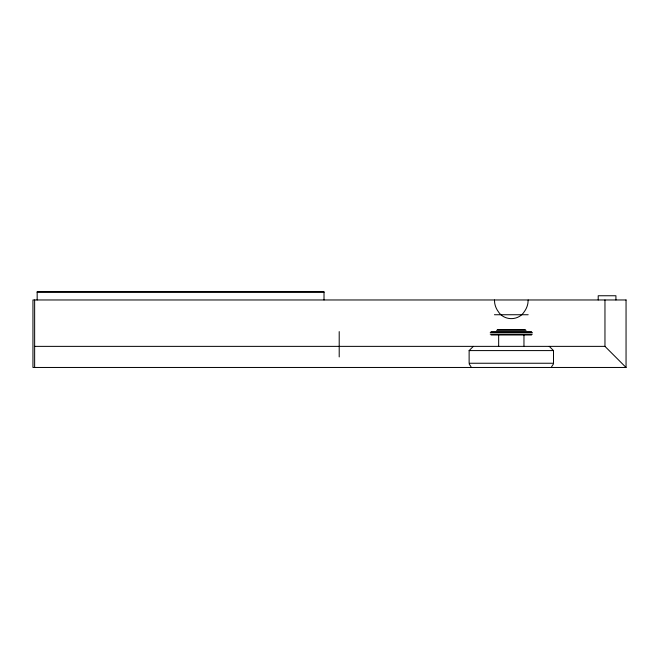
<?xml version="1.0" encoding="UTF-8"?>
<svg xmlns="http://www.w3.org/2000/svg" width="659" height="659" viewBox="0 0 659 659"><rect width="100%" height="100%" fill="white"/><g stroke="black" fill="none" stroke-linecap="round" stroke-linejoin="round"><path stroke-width="0.99" d="M528.18 299.969L527.9 303.255A19.712 19.712 0 0 1 524.407 311.509C518.551 320.999 504.069 320.999 498.212 311.509A19.712 19.712 0 0 1 494.72 303.247L494.439 299.969M553.42 364.015L551.583 366.775M549.276 346.37L553.494 350.588L553.494 363.249L469.126 363.249L469.126 350.588L473.343 346.37M37.168 292.382L324.014 292.382M494.439 314.738L528.18 314.738M497.388 329.5L525.231 329.5M496.548 330.34L526.071 330.34M491.062 331.609L531.558 331.609M490.222 332.449L532.406 332.449M490.222 334.138L532.406 334.138M491.062 334.986L531.558 334.986M34.639 346.37L604.962 346.37L626.025 367.434M469.126 350.588L553.494 350.588M471.037 366.775L469.2 364.015M615.926 299.969L615.926 295.751L598.207 295.751L598.207 299.969M604.962 299.969L604.962 346.37M523.963 334.986L523.963 346.37M498.657 334.986L498.657 346.37M339.204 331.609L339.204 356.923M324.014 299.969L324.014 291.533L37.168 291.533L37.168 299.969M34.639 299.969L34.639 367.467M626.05 299.969L32.95 299.969L32.95 367.467L626.05 367.467L626.05 299.969"/></g></svg>
